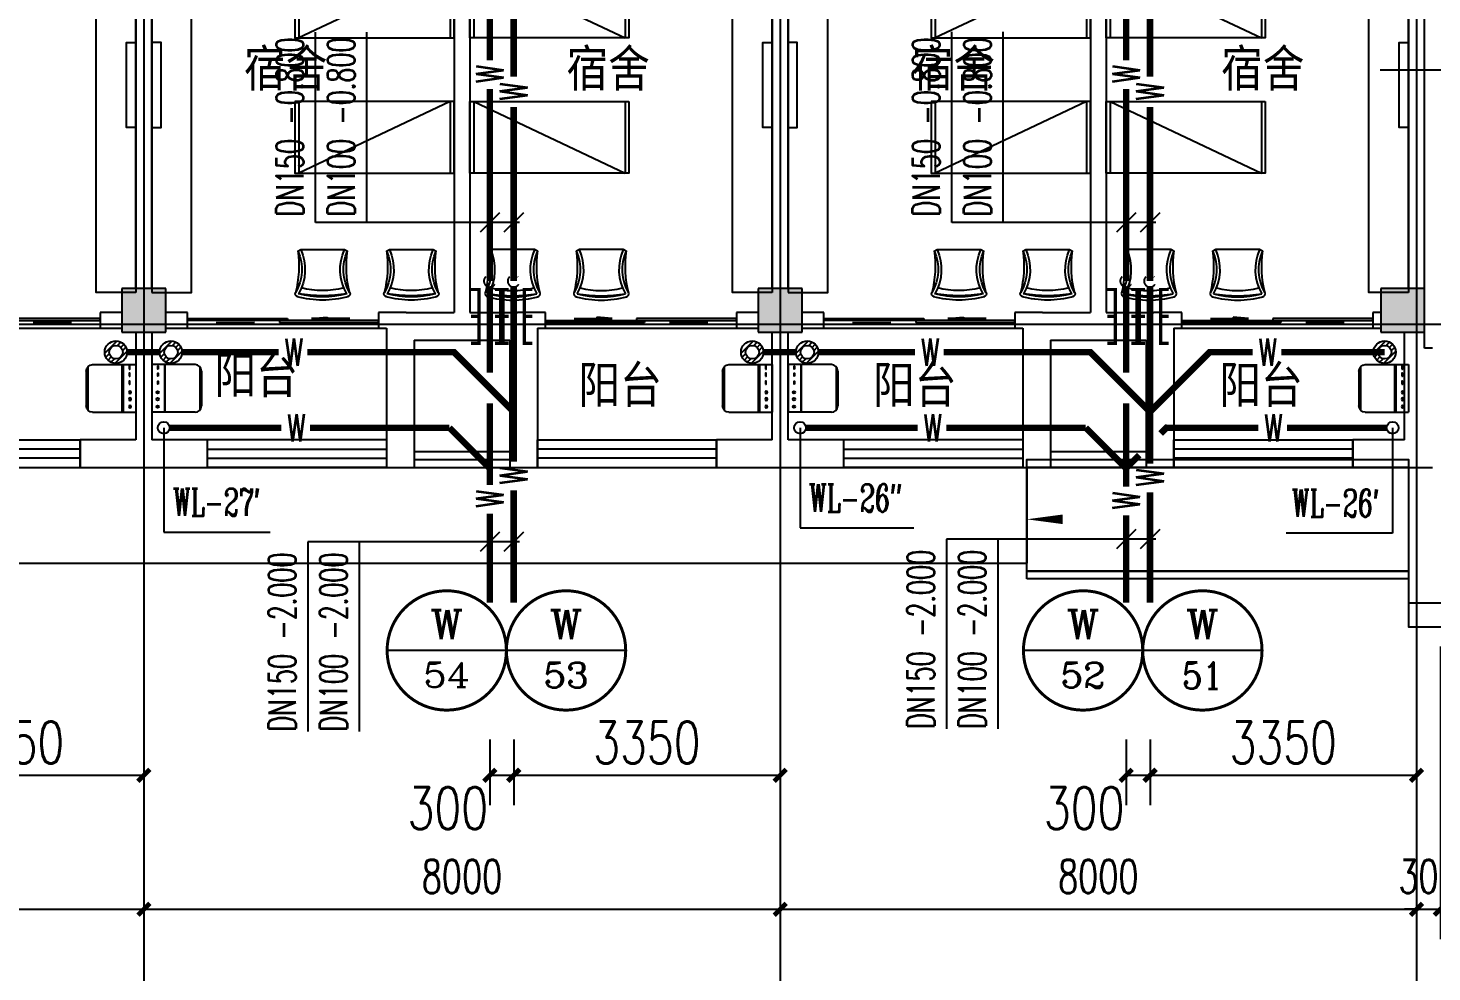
# Model space of a CAD drawing. Extents: x 0 to 2838408, y -923048 to 203859.
# Drawn here: x 2375762 to 2393411, y -275630 to -263770 of the extents above; entities that cross this region are included whole.
import ezdxf
from ezdxf.enums import TextEntityAlignment as Align

# ---------------------------------------------------------------- set-up
doc = ezdxf.new("R2010")
doc.units = 0
doc.header["$LTSCALE"] = 1000
doc.linetypes.add('DASH', pattern=[0.35, 0.25, -0.1])
doc.layers.add('A-ANNO-IDEN', color=3, linetype='Continuous', lineweight=0)
for name, color, linetype in [('A-Fixt', 81, 'Continuous'), ('AXIS', 3, 'Continuous'), ('COLUMN', 9, 'Continuous'), ('DIM_污水', 3, 'Continuous'), ('DIM_消防', 3, 'Continuous'), ('DOTE', 8, 'Continuous'), ('E2-栏杆', 92, 'Continuous'), ('E2-楼梯、坡道', 52, 'Continuous'), ('EQUIP_地漏', 7, 'Continuous'), ('GROUND', 2, 'Continuous'), ('PIPE-污水', 2, 'DASH'), ('PUB_HATCH', 8, 'Continuous'), ('PUB_TEXT', 7, 'Continuous'), ('TEXT_污水', 7, 'Continuous'), ('TWT_DIM', 3, 'Continuous'), ('VALVE_污水', 7, 'Continuous'), ('VPIPE-污水', 2, 'Continuous'), ('WALL', 9, 'Continuous'), ('WINDOW', 4, 'Continuous'), ('XREF', 8, 'Continuous'), ('配景', 3, 'Continuous')]:
    doc.layers.add(name, color=color, linetype=linetype)
doc.styles.add('_TCH_DIM_T3', font='SIMPLEX', dxfattribs={"width": 0.75, "bigfont": 'HZTXT'})
doc.styles.add('_TWT_CIRCLE', font='COMPLEX', dxfattribs={"width": 1.1, "height": 2.3, "bigfont": 'HZTXT'})
doc.styles.add('_TWT_PIPEDN', font='SIMPLEX', dxfattribs={"width": 0.8, "height": 2.3, "bigfont": 'HZTXT'})
doc.styles.add('_TWT_PIPETEXT', font='SIMPLEX', dxfattribs={"width": 0.8, "height": 2.3, "bigfont": 'HZTXT'})
doc.styles.add('_TWT_SERIAL', font='COMPLEX', dxfattribs={"width": 0.8, "height": 2.3, "bigfont": 'HZTXT'})
doc.styles.add('A_DIM_T3', font='SIMPLEX', dxfattribs={"width": 0.7, "bigfont": 'HZ'})
doc.styles.get("Standard").update_dxf_attribs({"font": 'geniso.shx', "bigfont": 'hztxt.shx'})
doc.dimstyles.new('_TCH_ARCH&&150', dxfattribs={"dimtxt": 420, "dimasz": 150, "dimexe": 375, "dimexo": 450, "dimgap": 202.5, "dimtad": 1, "dimdec": 0, "dimzin": 0, "dimdsep": 46, "dimtxsty": 'A_DIM_T3', "dimblk": 'ARCHTICK', "dimcen": 0.09, "dimclrt": 7, "dimazin": 2, "dimtfac": 1, "dimtdec": 0, "dimtix": 1, "dimtmove": 2, "dimatfit": 3, "dimfxl": 150, "dimtolj": 1, "dimtzin": 0, "dimarcsym": 0})
doc.dimstyles.new('_TWT_ARCH&&150', dxfattribs={"dimtxt": 525, "dimasz": 150, "dimexe": 375, "dimexo": 450, "dimgap": 150, "dimtad": 1, "dimdec": 0, "dimzin": 0, "dimdsep": 46, "dimtxsty": '_TCH_DIM_T3', "dimblk": 'ARCHTICK', "dimcen": 0.09, "dimclrt": 7, "dimazin": 2, "dimtfac": 1, "dimtdec": 0, "dimtix": 1, "dimtmove": 2, "dimatfit": 3, "dimfxl": 1, "dimtolj": 1, "dimtzin": 0, "dimarcsym": 0})

# ---------------------------------------------------------------- blocks, each defined once
blk = doc.blocks.new('单人床')
at = {"layer": 'A-Fixt'}
for p, q in [((47774, 13973), (48674, 13973)), ((47774, 12073), (48674, 13973)), ((47774, 12073), (48674, 12073))]:
    blk.add_line(p, q, dxfattribs=at)
blk.add_lwpolyline([(47774, 14023), (48674, 14023), (48674, 12023), (47774, 12023), (47774, 14023)], dxfattribs=at)
blk = doc.blocks.new('CH_AP01')
for p, q in [((-311, 17), (-275, 0)), ((-275, 0), (275, 0)), ((275, 0), (311, 17))]:
    blk.add_line(p, q)
for centre, radius, start, end in [((-307, 555), 37.8, 100.1859, 202.8359), ((-1658, 202), 1360, 352.1659, 14.4283), ((-824, 250), 563, 335.5038, 31.0903), ((0, -579), 1213, 74.7104, 105.2896), ((0, -579), 1173, 75.0287, 104.9713), ((0, -1278), 1857, 80.611, 99.389), ((-824, 250), 603, 335.5038, 30.2691), ((824, 250), 603, 149.7309, 204.4962), ((824, 250), 563, 148.9097, 204.4962), ((1658, 202), 1360, 165.5717, 187.8341), ((307, 555), 37.8, 337.1641, 79.8141), ((0, -579), 1093, 75.8767, 104.1233)]:
    blk.add_arc(centre, radius, start, end)
blk = doc.blocks.new('A$C61295E98')
at = {"color": 3}
for p, q in [((544, 598), (0, 598)), ((0, 598), (0, 0)), ((161, 598), (161, 0)), ((170, 0), (170, 598)), ((603, 572), (603, 26)), ((624, 518), (624, 80)), ((544, 0), (0, 0))]:
    blk.add_line(p, q, dxfattribs=at)
for points in [[(82, 540), (75, 540), (75, 577), (82, 577)], [(82, 453), (75, 453), (75, 490), (82, 490)], [(82, 353), (75, 353), (75, 389), (82, 389)]]:
    blk.add_lwpolyline(points, close=True, dxfattribs=at)
for centre in [(74, 250), (74, 164), (74, 71)]:
    blk.add_circle(centre, 15.7, dxfattribs=at)
for centre, start, end in [((544, 518), 360, 90), ((544, 80), 270, 0)]:
    blk.add_arc(centre, 80, start, end, dxfattribs=at)
blk = doc.blocks.new('宿舍')
at = {"layer": 'A-Fixt'}
for p, q in [((47854, 13802), (48354, 15702)), ((48354, 13802), (47854, 15702)), ((47854, 13802), (48354, 13802))]:
    blk.add_line(p, q, dxfattribs=at)
for points in [[(47854, 8602), (48354, 8602), (48354, 15702), (47854, 15702)], [(47854, 10676), (47970, 10676), (47970, 11743), (47854, 11743)]]:
    blk.add_lwpolyline(points, close=True, dxfattribs=at)
at = {"xscale": -1, "rotation": 90}
for p in [(63677, 60475), (63677, 58775)]:
    blk.add_blockref('单人床', p, dxfattribs=at)
at = {"layer": 'A-Fixt', "xscale": -1, "rotation": 180}
for p in [(50002, 9140), (51117, 9140)]:
    blk.add_blockref('CH_AP01', p, dxfattribs=at)
at = {"layer": '配景', "color": 252}
blk.add_blockref('A$C61295E98', (47854, 7097), dxfattribs=at)
blk = doc.blocks.new('_ArchTick')
at = {"color": 0, "linetype": 'ByBlock', "const_width": 0.4}
blk.add_lwpolyline([(-0.5, -0.5), (0.5, 0.5)], dxfattribs=at)
blk = doc.blocks.new('*D839')
at = {"layer": 'AXIS', "color": 0, "lineweight": -2, "transparency": 16777216}
for p, q in [((2369217, -271542), (2369217, -275217)), ((2377217, -271542), (2377217, -275217)), ((2369217, -274842), (2377217, -274842))]:
    blk.add_line(p, q, dxfattribs=at)
at = {"layer": 'Defpoints', "color": 0, "transparency": 16777216}
for p in [(2369217, -271092), (2377217, -271092), (2377217, -274842)]:
    blk.add_point(p, dxfattribs=at)
at = {"layer": 'AXIS', "color": 0, "lineweight": -2, "transparency": 16777216, "xscale": 150, "yscale": 150, "zscale": 150, "rotation": 180}
blk.add_blockref('_ArchTick', (2369217, -274842), dxfattribs=at)
at = {"layer": 'AXIS', "color": 0, "lineweight": -2, "transparency": 16777216, "xscale": 150, "yscale": 150, "zscale": 150}
blk.add_blockref('_ArchTick', (2377217, -274842), dxfattribs=at)
at = {"layer": 'AXIS', "color": 7, "transparency": 16777216, "insert": (2373217, -274430), "char_height": 420, "attachment_point": 5, "style": 'A_DIM_T3'}
blk.add_mtext('\\A1;8000', dxfattribs=at)
blk = doc.blocks.new('*D840')
at = {"layer": 'AXIS', "color": 0, "lineweight": -2, "transparency": 16777216}
for p, q in [((2377217, -271542), (2377217, -275217)), ((2385217, -271542), (2385217, -275217)), ((2377217, -274842), (2385217, -274842))]:
    blk.add_line(p, q, dxfattribs=at)
at = {"layer": 'Defpoints', "color": 0, "transparency": 16777216}
for p in [(2377217, -271092), (2385217, -271092), (2385217, -274842)]:
    blk.add_point(p, dxfattribs=at)
at = {"layer": 'AXIS', "color": 0, "lineweight": -2, "transparency": 16777216, "xscale": 150, "yscale": 150, "zscale": 150, "rotation": 180}
blk.add_blockref('_ArchTick', (2377217, -274842), dxfattribs=at)
at = {"layer": 'AXIS', "color": 0, "lineweight": -2, "transparency": 16777216, "xscale": 150, "yscale": 150, "zscale": 150}
blk.add_blockref('_ArchTick', (2385217, -274842), dxfattribs=at)
at = {"layer": 'AXIS', "color": 7, "transparency": 16777216, "insert": (2381217, -274430), "char_height": 420, "attachment_point": 5, "style": 'A_DIM_T3'}
blk.add_mtext('\\A1;8000', dxfattribs=at)
blk = doc.blocks.new('*D841')
at = {"layer": 'AXIS', "color": 0, "lineweight": -2, "transparency": 16777216}
for p, q in [((2385217, -271542), (2385217, -275217)), ((2393217, -271542), (2393217, -275217)), ((2385217, -274842), (2393217, -274842))]:
    blk.add_line(p, q, dxfattribs=at)
at = {"layer": 'Defpoints', "color": 0, "transparency": 16777216}
for p in [(2385217, -271092), (2393217, -271092), (2393217, -274842)]:
    blk.add_point(p, dxfattribs=at)
at = {"layer": 'AXIS', "color": 0, "lineweight": -2, "transparency": 16777216, "xscale": 150, "yscale": 150, "zscale": 150, "rotation": 180}
blk.add_blockref('_ArchTick', (2385217, -274842), dxfattribs=at)
at = {"layer": 'AXIS', "color": 0, "lineweight": -2, "transparency": 16777216, "xscale": 150, "yscale": 150, "zscale": 150}
blk.add_blockref('_ArchTick', (2393217, -274842), dxfattribs=at)
at = {"layer": 'AXIS', "color": 7, "transparency": 16777216, "insert": (2389217, -274430), "char_height": 420, "attachment_point": 5, "style": 'A_DIM_T3'}
blk.add_mtext('\\A1;8000', dxfattribs=at)
blk = doc.blocks.new('*D842')
at = {"layer": 'AXIS', "color": 0, "lineweight": -2, "transparency": 16777216}
for p, q in [((2393217, -271542), (2393217, -275217)), ((2393517, -271542), (2393517, -275217)), ((2393217, -274842), (2393067, -274842)), ((2393217, -274842), (2393517, -274842)), ((2393517, -274842), (2393667, -274842))]:
    blk.add_line(p, q, dxfattribs=at)
at = {"layer": 'Defpoints', "color": 0, "transparency": 16777216}
for p in [(2393217, -271092), (2393517, -271092), (2393517, -274842)]:
    blk.add_point(p, dxfattribs=at)
at = {"layer": 'AXIS', "color": 0, "lineweight": -2, "transparency": 16777216, "xscale": 150, "yscale": 150, "zscale": 150}
blk.add_blockref('_ArchTick', (2393217, -274842), dxfattribs=at)
at = {"layer": 'AXIS', "color": 0, "lineweight": -2, "transparency": 16777216, "xscale": 150, "yscale": 150, "zscale": 150, "rotation": 180}
blk.add_blockref('_ArchTick', (2393517, -274842), dxfattribs=at)
at = {"layer": 'AXIS', "color": 7, "transparency": 16777216, "insert": (2393367, -274430), "char_height": 420, "attachment_point": 5, "style": 'A_DIM_T3'}
blk.add_mtext('\\A1;300', dxfattribs=at)
blk = doc.blocks.new('$WINLIB2D$00000001')
at = {"color": 0}
for points in [[(-0.5, 0.5), (-0.5, -0.5)], [(-0.5, 0.5), (0.5, 0.5)], [(0.5, -0.5), (0.5, 0.5)], [(0.5, 0.1667), (-0.5, 0.1667)], [(0.5, -0.1667), (-0.5, -0.1667)], [(-0.5, -0.5), (0.5, -0.5)]]:
    blk.add_lwpolyline(points, dxfattribs=at)
blk = doc.blocks.new('$DorLib2D$00000131')
at = {"color": 0, "linetype": 'Continuous'}
for p, q in [((0.15, 0.125), (0.2319, 0.1973)), ((0.2319, 0.1973), (0.2319, 0.125)), ((-0.5, 0.125), (-0.5, 0)), ((0.0192, 0.125), (-0.5, 0.125)), ((0.0192, 0), (0.0192, 0.125)), ((0.35, 0.125), (0.15, 0.125)), ((-0.5, 0), (0.0192, 0)), ((-0.024, 0), (0.5, 0)), ((-0.024, -0.125), (-0.024, 0)), ((0.5, 0), (0.5, -0.125)), ((-0.35, -0.125), (-0.15, -0.125)), ((-0.2319, -0.1973), (-0.2319, -0.125)), ((-0.15, -0.125), (-0.2319, -0.1973)), ((0.5, -0.125), (-0.024, -0.125))]:
    blk.add_line(p, q, dxfattribs=at)
blk = doc.blocks.new('*D3340')
at = {"layer": 'Defpoints', "color": 0, "transparency": 16777216}
for p in [(2389867, -272259), (2393217, -272259), (2393217, -273159)]:
    blk.add_point(p, dxfattribs=at)
at = {"layer": 'TWT_DIM', "color": 0, "lineweight": -2, "transparency": 16777216}
for p, q in [((2389867, -272709), (2389867, -273534)), ((2393217, -272709), (2393217, -273534)), ((2389867, -273159), (2393217, -273159))]:
    blk.add_line(p, q, dxfattribs=at)
at = {"layer": 'TWT_DIM', "color": 0, "lineweight": -2, "transparency": 16777216, "xscale": 150, "yscale": 150, "zscale": 150, "rotation": 180}
blk.add_blockref('_ArchTick', (2389867, -273159), dxfattribs=at)
at = {"layer": 'TWT_DIM', "color": 0, "lineweight": -2, "transparency": 16777216, "xscale": 150, "yscale": 150, "zscale": 150}
blk.add_blockref('_ArchTick', (2393217, -273159), dxfattribs=at)
at = {"layer": 'TWT_DIM', "color": 7, "transparency": 16777216, "insert": (2391542, -272747), "char_height": 525, "attachment_point": 5, "style": '_TCH_DIM_T3'}
blk.add_mtext('\\A1;3350', dxfattribs=at)
blk = doc.blocks.new('*D3341')
at = {"layer": 'Defpoints', "color": 0, "transparency": 16777216}
for p in [(2389567, -272259), (2389867, -272259), (2389867, -273159)]:
    blk.add_point(p, dxfattribs=at)
at = {"layer": 'TWT_DIM', "color": 0, "lineweight": -2, "transparency": 16777216}
for p, q in [((2389567, -272709), (2389567, -273534)), ((2389867, -272709), (2389867, -273534)), ((2389567, -273159), (2389867, -273159))]:
    blk.add_line(p, q, dxfattribs=at)
at = {"layer": 'TWT_DIM', "color": 0, "lineweight": -2, "transparency": 16777216, "xscale": 150, "yscale": 150, "zscale": 150, "rotation": 180}
blk.add_blockref('_ArchTick', (2389567, -273159), dxfattribs=at)
at = {"layer": 'TWT_DIM', "color": 0, "lineweight": -2, "transparency": 16777216, "xscale": 150, "yscale": 150, "zscale": 150}
blk.add_blockref('_ArchTick', (2389867, -273159), dxfattribs=at)
at = {"layer": 'TWT_DIM', "color": 7, "transparency": 16777216, "insert": (2389039, -273572), "char_height": 525, "attachment_point": 5, "style": '_TCH_DIM_T3'}
blk.add_mtext('\\A1;300', dxfattribs=at)
blk = doc.blocks.new('*D3342')
at = {"layer": 'Defpoints', "color": 0, "transparency": 16777216}
for p in [(2381867, -272259), (2385217, -272259), (2385217, -273159)]:
    blk.add_point(p, dxfattribs=at)
at = {"layer": 'TWT_DIM', "color": 0, "lineweight": -2, "transparency": 16777216}
for p, q in [((2381867, -272709), (2381867, -273534)), ((2385217, -272709), (2385217, -273534)), ((2381867, -273159), (2385217, -273159))]:
    blk.add_line(p, q, dxfattribs=at)
at = {"layer": 'TWT_DIM', "color": 0, "lineweight": -2, "transparency": 16777216, "xscale": 150, "yscale": 150, "zscale": 150, "rotation": 180}
blk.add_blockref('_ArchTick', (2381867, -273159), dxfattribs=at)
at = {"layer": 'TWT_DIM', "color": 0, "lineweight": -2, "transparency": 16777216, "xscale": 150, "yscale": 150, "zscale": 150}
blk.add_blockref('_ArchTick', (2385217, -273159), dxfattribs=at)
at = {"layer": 'TWT_DIM', "color": 7, "transparency": 16777216, "insert": (2383542, -272747), "char_height": 525, "attachment_point": 5, "style": '_TCH_DIM_T3'}
blk.add_mtext('\\A1;3350', dxfattribs=at)
blk = doc.blocks.new('*D3343')
at = {"layer": 'Defpoints', "color": 0, "transparency": 16777216}
for p in [(2381567, -272259), (2381867, -272259), (2381867, -273159)]:
    blk.add_point(p, dxfattribs=at)
at = {"layer": 'TWT_DIM', "color": 0, "lineweight": -2, "transparency": 16777216}
for p, q in [((2381567, -272709), (2381567, -273534)), ((2381867, -272709), (2381867, -273534)), ((2381567, -273159), (2381867, -273159))]:
    blk.add_line(p, q, dxfattribs=at)
at = {"layer": 'TWT_DIM', "color": 0, "lineweight": -2, "transparency": 16777216, "xscale": 150, "yscale": 150, "zscale": 150, "rotation": 180}
blk.add_blockref('_ArchTick', (2381567, -273159), dxfattribs=at)
at = {"layer": 'TWT_DIM', "color": 0, "lineweight": -2, "transparency": 16777216, "xscale": 150, "yscale": 150, "zscale": 150}
blk.add_blockref('_ArchTick', (2381867, -273159), dxfattribs=at)
at = {"layer": 'TWT_DIM', "color": 7, "transparency": 16777216, "insert": (2381039, -273572), "char_height": 525, "attachment_point": 5, "style": '_TCH_DIM_T3'}
blk.add_mtext('\\A1;300', dxfattribs=at)
blk = doc.blocks.new('*D3344')
at = {"layer": 'Defpoints', "color": 0, "transparency": 16777216}
for p in [(2373867, -272259), (2377217, -272259), (2377217, -273159)]:
    blk.add_point(p, dxfattribs=at)
at = {"layer": 'TWT_DIM', "color": 0, "lineweight": -2, "transparency": 16777216}
for p, q in [((2373867, -272709), (2373867, -273534)), ((2377217, -272709), (2377217, -273534)), ((2373867, -273159), (2377217, -273159))]:
    blk.add_line(p, q, dxfattribs=at)
at = {"layer": 'TWT_DIM', "color": 0, "lineweight": -2, "transparency": 16777216, "xscale": 150, "yscale": 150, "zscale": 150, "rotation": 180}
blk.add_blockref('_ArchTick', (2373867, -273159), dxfattribs=at)
at = {"layer": 'TWT_DIM', "color": 0, "lineweight": -2, "transparency": 16777216, "xscale": 150, "yscale": 150, "zscale": 150}
blk.add_blockref('_ArchTick', (2377217, -273159), dxfattribs=at)
at = {"layer": 'TWT_DIM', "color": 7, "transparency": 16777216, "insert": (2375542, -272747), "char_height": 525, "attachment_point": 5, "style": '_TCH_DIM_T3'}
blk.add_mtext('\\A1;3350', dxfattribs=at)
blk = doc.blocks.new('$VALVE$00000547')
at = {"const_width": 30}
for points in [[(0, 100), (-250, 100), (-250, 175)], [(0, 100), (0, 175)], [(0, 100), (250, 100), (250, 175)], [(-250, -175), (-250, -100), (0, -100)], [(0, -175), (0, -100)], [(250, -175), (250, -100), (0, -100)]]:
    blk.add_lwpolyline(points, dxfattribs=at)
blk = doc.blocks.new('$TwtSys$00000543')
for p, q in [((-94, -9), (9, 94)), ((-9, -94), (94, 9)), ((12, 55), (42, 84)), ((40, 40), (66, 66)), ((55, 12), (84, 42)), ((-84, -42), (-55, -12)), ((-66, -66), (-40, -40)), ((-42, -84), (-12, -55))]:
    blk.add_line(p, q)
for radius in [94, 56.4]:
    blk.add_circle((0, 0), radius)
blk = doc.blocks.new('1F1')
at = {"layer": 'PUB_HATCH'}
for points in [[(2377491.7, -267042.2), (2376941.7, -267042.2), (2376941.7, -267592.2), (2377491.7, -267592.2)], [(2385491.7, -267042.2), (2384941.7, -267042.2), (2384941.7, -267592.2), (2385491.7, -267592.2)], [(2393316.7, -267042.2), (2392766.7, -267042.2), (2392766.7, -267592.2), (2393316.7, -267592.2)]]:
    blk.add_hatch(color=256, dxfattribs=at).paths.add_polyline_path(points)
at = {"layer": 'A-ANNO-IDEN'}
blk.add_lwpolyline([(2393350.3, -269942.2, 0, 0, 0), (2388316.7, -269942.2, 0, 120, 0), (2388766.7, -269942.2, 0, 0, 0)], format="xyseb", dxfattribs=at)
at = {"layer": 'AXIS'}
for p, q in [((2377216.7, -271092.2), (2377216.7, -277092.2)), ((2385216.7, -271092.2), (2385216.7, -277092.2)), ((2393216.7, -271092.2), (2393216.7, -277092.2))]:
    blk.add_line(p, q, dxfattribs=at)
at = {"layer": 'COLUMN'}
for p, q in [((2377491.7, -267042.2), (2376941.7, -267042.2)), ((2376941.7, -267042.2), (2376941.7, -267592.2)), ((2377491.7, -267592.2), (2377491.7, -267042.2)), ((2385491.7, -267042.2), (2384941.7, -267042.2)), ((2384941.7, -267042.2), (2384941.7, -267592.2)), ((2385491.7, -267592.2), (2385491.7, -267042.2)), ((2393316.7, -267042.2), (2392766.7, -267042.2)), ((2392766.7, -267042.2), (2392766.7, -267592.2)), ((2393316.7, -267592.2), (2393316.7, -267042.2)), ((2376941.7, -267592.2), (2377491.7, -267592.2)), ((2384941.7, -267592.2), (2385491.7, -267592.2)), ((2392766.7, -267592.2), (2393316.7, -267592.2))]:
    blk.add_line(p, q, dxfattribs=at)
at = {"layer": 'DOTE'}
for p, q in [((2377216.7, -187892.2), (2377216.7, -271092.2)), ((2385216.7, -187892.2), (2385216.7, -271092.2)), ((2393216.7, -187892.2), (2393216.7, -271092.2)), ((2392758.5, -264292.2), (2405723.1, -264292.2)), ((2343216.7, -267492.2), (2453916.7, -267492.2))]:
    blk.add_line(p, q, dxfattribs=at)
at = {"layer": 'E2-栏杆'}
for points in [[(2380616.7, -269092.2), (2381816.7, -269092.2)], [(2388616.7, -269092.2), (2389816.7, -269092.2)], [(2380616.7, -269192.2), (2381816.7, -269192.2)], [(2388616.7, -269192.2), (2389816.7, -269192.2)]]:
    blk.add_lwpolyline(points, dxfattribs=at)
at = {"layer": 'E2-楼梯、坡道'}
for points in [[(2388316.7, -269292.2), (2388316.7, -269192.2), (2393116.7, -269192.2), (2393116.7, -269292.2)], [(2393116.7, -270592.2), (2388316.7, -270592.2), (2388316.7, -269292.2), (2393116.7, -269292.2)], [(2388316.7, -270692.2), (2388316.7, -270592.2), (2393116.7, -270592.2), (2393116.7, -270692.2)]]:
    blk.add_lwpolyline(points, close=True, dxfattribs=at)
for points in [[(2393116.7, -270692.2), (2393116.7, -270992.2), (2404716.7, -270992.2), (2404716.7, -270692.2)], [(2393116.7, -270992.2), (2393116.7, -271292.2), (2404716.7, -271292.2), (2404716.7, -270692.2)]]:
    blk.add_lwpolyline(points, dxfattribs=at)
at = {"layer": 'GROUND'}
for p, q in [((2344916.7, -269292.2), (2388316.7, -269292.2)), ((2388316.7, -269292.2), (2388316.7, -270492.2)), ((2343716.7, -270492.2), (2388316.7, -270492.2))]:
    blk.add_line(p, q, dxfattribs=at)
at = {"layer": 'WALL'}
for p, q in [((2377116.7, -267042.2), (2377116.7, -262392.2)), ((2377316.7, -267042.2), (2377316.7, -262392.2)), ((2381116.7, -262392.2), (2381116.7, -267342.2)), ((2381316.7, -262392.2), (2381316.7, -267342.2)), ((2385116.7, -267042.2), (2385116.7, -262392.2)), ((2385316.7, -267042.2), (2385316.7, -262392.2)), ((2389116.7, -262392.2), (2389116.7, -267342.2)), ((2389316.7, -262392.2), (2389316.7, -267342.2)), ((2393116.7, -267042.2), (2393116.7, -262392.2)), ((2393316.7, -267042.2), (2393316.7, -262392.2)), ((2376941.7, -267342.2), (2376666.7, -267342.2)), ((2376666.7, -267342.2), (2376666.7, -267542.2)), ((2377766.7, -267342.2), (2377491.7, -267342.2)), ((2377766.7, -267542.2), (2377766.7, -267342.2)), ((2380516.7, -267342.2), (2380166.7, -267342.2)), ((2380166.7, -267342.2), (2380166.7, -267542.2)), ((2380516.7, -267342.2), (2381116.7, -267342.2)), ((2381316.7, -267342.2), (2381916.7, -267342.2)), ((2382266.7, -267342.2), (2381916.7, -267342.2)), ((2382266.7, -267542.2), (2382266.7, -267342.2)), ((2384941.7, -267342.2), (2384666.7, -267342.2)), ((2384666.7, -267342.2), (2384666.7, -267542.2)), ((2385766.7, -267342.2), (2385491.7, -267342.2)), ((2385766.7, -267542.2), (2385766.7, -267342.2)), ((2388516.7, -267342.2), (2388166.7, -267342.2)), ((2388166.7, -267342.2), (2388166.7, -267542.2)), ((2388516.7, -267342.2), (2389116.7, -267342.2)), ((2389316.7, -267342.2), (2389916.7, -267342.2)), ((2390266.7, -267342.2), (2389916.7, -267342.2)), ((2390266.7, -267542.2), (2390266.7, -267342.2)), ((2392766.7, -267342.2), (2392666.7, -267342.2)), ((2392666.7, -267342.2), (2392666.7, -267542.2)), ((2376666.7, -267542.2), (2376941.7, -267542.2)), ((2377491.7, -267542.2), (2377766.7, -267542.2)), ((2380166.7, -267542.2), (2380266.7, -267542.2)), ((2380266.7, -267542.2), (2380266.7, -268942.2)), ((2382166.7, -267542.2), (2382266.7, -267542.2)), ((2382166.7, -267542.2), (2382166.7, -268942.2)), ((2384666.7, -267542.2), (2384941.7, -267542.2)), ((2385491.7, -267542.2), (2385766.7, -267542.2)), ((2388166.7, -267542.2), (2388266.7, -267542.2)), ((2388266.7, -267542.2), (2388266.7, -268942.2)), ((2390166.7, -267542.2), (2390266.7, -267542.2)), ((2390166.7, -267542.2), (2390166.7, -268942.2)), ((2392666.7, -267542.2), (2392766.7, -267542.2)), ((2377116.7, -267592.2), (2377116.7, -268942.2)), ((2377316.7, -267592.2), (2377316.7, -268942.2)), ((2380616.7, -267692.2), (2381216.7, -267692.2)), ((2380616.7, -267692.2), (2380616.7, -269292.2)), ((2381216.7, -267692.2), (2381816.7, -267692.2)), ((2381816.7, -267692.2), (2381816.7, -269292.2)), ((2385116.7, -268942.2), (2385116.7, -267592.2)), ((2385316.7, -268942.2), (2385316.7, -267592.2)), ((2388616.7, -267692.2), (2389216.7, -267692.2)), ((2388616.7, -267692.2), (2388616.7, -269292.2)), ((2389216.7, -267692.2), (2389816.7, -267692.2)), ((2389816.7, -267692.2), (2389816.7, -269292.2)), ((2393066.7, -267792.2), (2393066.7, -267592.2)), ((2393316.7, -267792.2), (2393316.7, -267592.2)), ((2393066.7, -268942.2), (2393066.7, -267792.2)), ((2393416.7, -267792.2), (2393316.7, -267792.2)), ((2377116.7, -268942.2), (2376416.7, -268942.2)), ((2376416.7, -268942.2), (2376416.7, -269292.2)), ((2378016.7, -268942.2), (2377316.7, -268942.2)), ((2378016.7, -269292.2), (2378016.7, -268942.2)), ((2380266.7, -268942.2), (2380266.7, -269292.2)), ((2382166.7, -269292.2), (2382166.7, -268942.2)), ((2385116.7, -268942.2), (2384416.7, -268942.2)), ((2384416.7, -268942.2), (2384416.7, -269292.2)), ((2386016.7, -268942.2), (2385316.7, -268942.2)), ((2386016.7, -269292.2), (2386016.7, -268942.2)), ((2388266.7, -268942.2), (2388266.7, -269292.2)), ((2390166.7, -269292.2), (2390166.7, -268942.2)), ((2393066.7, -268942.2), (2392416.7, -268942.2)), ((2392416.7, -268942.2), (2392416.7, -269292.2)), ((2376416.7, -269292.2), (2377216.7, -269292.2)), ((2377216.7, -269292.2), (2378016.7, -269292.2)), ((2380266.7, -269292.2), (2380616.7, -269292.2)), ((2381816.7, -269292.2), (2382166.7, -269292.2)), ((2384416.7, -269292.2), (2385216.7, -269292.2)), ((2385216.7, -269292.2), (2386016.7, -269292.2)), ((2388266.7, -269292.2), (2388616.7, -269292.2)), ((2389816.7, -269292.2), (2390166.7, -269292.2)), ((2392416.7, -269292.2), (2393416.7, -269292.2))]:
    blk.add_line(p, q, dxfattribs=at)
at = {"layer": 'WINDOW'}
for p, q in [((2374266.7, -267542.2), (2376666.7, -267542.2)), ((2377766.7, -267542.2), (2380166.7, -267542.2)), ((2382266.7, -267542.2), (2384666.7, -267542.2)), ((2385766.7, -267542.2), (2388166.7, -267542.2)), ((2390266.7, -267542.2), (2392666.7, -267542.2))]:
    blk.add_line(p, q, dxfattribs=at)
at = {"xscale": -1}
for p in [(2424970.6, -275693.9), (2432970.6, -275693.9), (2440970.6, -275693.9)]:
    blk.add_blockref('宿舍', p, dxfattribs=at)
for p in [(2329462.9, -275693.9), (2337462.9, -275693.9)]:
    blk.add_blockref('宿舍', p)
at = {"layer": 'WINDOW'}
for name, p, xscale, yscale, zscale in [('$DorLib2D$00000131', (2375466.7, -267442.2), 2400, -200, 2400), ('$DorLib2D$00000131', (2378966.7, -267442.2), -2400, -200, -2400), ('$DorLib2D$00000131', (2383466.7, -267442.2), 2400, -200, 2400), ('$DorLib2D$00000131', (2386966.7, -267442.2), -2400, -200, -2400), ('$DorLib2D$00000131', (2391466.7, -267442.2), 2400, -200, 2400), ('$WINLIB2D$00000001', (2375291.7, -269117.2), 2249.999999993481, 350, 2249.999999993481), ('$WINLIB2D$00000001', (2379141.7, -269117.2), -2249.999999993481, 350, -2249.999999993481), ('$WINLIB2D$00000001', (2383291.7, -269117.2), 2249.999999993481, 350, 2249.999999993481), ('$WINLIB2D$00000001', (2387141.7, -269117.2), -2249.999999993481, 350, -2249.999999993481), ('$WINLIB2D$00000001', (2391291.7, -269117.2), 2249.999999993481, 350, 2249.999999993481)]:
    blk.add_blockref(name, p, dxfattribs=dict(at, xscale=xscale, yscale=yscale, zscale=zscale))
at = {"layer": 'PUB_TEXT'}
for s, p in [('宿舍', (2378475.3, -264556)), ('宿舍', (2382529.7, -264556)), ('宿舍', (2386869.2, -264556)), ('宿舍', (2390759.2, -264556)), ('阳台', (2378105, -268408.1)), ('阳台', (2382680.7, -268530.2)), ('阳台', (2386384.5, -268530.2)), ('阳台', (2390737.8, -268530.2))]:
    blk.add_text(s, height=525, dxfattribs=at).set_placement(p)
at = {"layer": 'AXIS'}
for p1, p2, picture, middle in [((2369216.7, -271092.2), (2377216.7, -271092.2), '*D839', (2373216.7, -274429.7)), ((2377216.7, -271092.2), (2385216.7, -271092.2), '*D840', (2381216.7, -274429.7)), ((2385216.7, -271092.2), (2393216.7, -271092.2), '*D841', (2389216.7, -274429.7)), ((2393216.7, -271092.2), (2393516.7, -271092.2), '*D842', (2393366.7, -274429.7))]:
    dim = blk.add_aligned_dim(p1=p1, p2=p2, distance=-3750, dimstyle='_TCH_ARCH&&150', dxfattribs=at)
    dim.commit()
    dim.dimension.update_dxf_attribs({"geometry": picture, "text_midpoint": middle})

msp = doc.modelspace()

# ---------------------------------------------------------------- hatches: boundary and pattern name
at = {"layer": 'PIPE-污水'}
for points in [[(2381116.7, -267842.2), (2381116.7, -267800.9), (2381133.8, -267800.9)], [(2381116.7, -267842.2), (2381145.9, -267813), (2381133.8, -267800.9)], [(2389116.7, -267842.2), (2389116.7, -267800.9), (2389133.8, -267800.9)], [(2389116.7, -267842.2), (2389145.9, -267813), (2389133.8, -267800.9)], [(2390616.7, -267842.2), (2390587.6, -267813), (2390599.7, -267800.9)], [(2390616.7, -267842.2), (2390616.7, -267800.9), (2390599.7, -267800.9)], [(2390074.3, -268792.2), (2390074.3, -268750.9), (2390057.2, -268750.9)]]:
    msp.add_hatch(color=256, dxfattribs=at).paths.add_polyline_path(points)
at = {"layer": 'PIPE-污水', "linetype": 'ByBlock'}
msp.add_hatch(color=256, dxfattribs=at).paths.add_polyline_path([(2390074.3, -268792.2), (2390045.1, -268763), (2390057.2, -268750.9)])

# ---------------------------------------------------------------- linework, layer by layer
at = {"layer": 'DIM_污水'}
for p, q in [((2379374.6, -266212), (2379374.6, -263821.9)), ((2380019.6, -266212), (2380019.6, -263821.9)), ((2387374.6, -266212), (2387374.6, -263816.1)), ((2388019.6, -266212), (2388019.6, -263816.1)), ((2381688.7, -266090), (2381444.8, -266333.9)), ((2381988.7, -266090), (2381744.8, -266333.9)), ((2389688.7, -266090), (2389444.8, -266333.9)), ((2389988.7, -266090), (2389744.8, -266333.9)), ((2380019.6, -266212), (2379374.6, -266212)), ((2381941.7, -266212), (2380019.6, -266212)), ((2388019.6, -266212), (2387374.6, -266212)), ((2389941.7, -266212), (2388019.6, -266212))]:
    msp.add_line(p, q, dxfattribs=at)
at = {"layer": 'DIM_污水', "linetype": 'ByBlock'}
for p, q in [((2377466.7, -268792.2), (2377466.7, -270102.4)), ((2385466.7, -268792.2), (2385466.7, -270051.4)), ((2392916.7, -268792.2), (2392916.7, -270114.6)), ((2377466.7, -270102.4), (2378805.4, -270102.4)), ((2381688.7, -270103.2), (2381444.8, -270347.2)), ((2381988.7, -270103.2), (2381744.8, -270347.2)), ((2385466.7, -270051.4), (2386896.1, -270051.4)), ((2387953.9, -270192), (2387308.9, -270192)), ((2387308.9, -270192), (2387308.9, -272575.7)), ((2389941.7, -270192), (2387953.9, -270192)), ((2387953.9, -270192), (2387953.9, -272575.7)), ((2389688.7, -270070), (2389444.8, -270313.9)), ((2389988.7, -270070), (2389744.8, -270313.9)), ((2392916.7, -270114.6), (2391578.1, -270114.6)), ((2379924.2, -270225.2), (2379279.2, -270225.2)), ((2379279.2, -270225.2), (2379279.2, -272609)), ((2381941.7, -270225.2), (2379924.2, -270225.2)), ((2379924.2, -270225.2), (2379924.2, -272609))]:
    msp.add_line(p, q, dxfattribs=at)
at = {"layer": 'DIM_消防'}
for p, q in [((2381775.4, -271590.3), (2380275.4, -271590.3)), ((2383275.4, -271590.3), (2381775.4, -271590.3)), ((2389775.4, -271590.3), (2388275.4, -271590.3)), ((2391275.4, -271590.3), (2389775.4, -271590.3))]:
    msp.add_line(p, q, dxfattribs=at)
at = {"layer": 'DIM_消防', "const_width": 37.5}
for points in [[(2381775.4, -271590.3, 1), (2380275.4, -271590.3, 1)], [(2383275.4, -271590.3, 1), (2381775.4, -271590.3, 1)], [(2389775.4, -271590.3, 1), (2388275.4, -271590.3, 1)], [(2391275.4, -271590.3, 1), (2389775.4, -271590.3, 1)]]:
    msp.add_lwpolyline(points, format="xyb", close=True, dxfattribs=at)
at = {"layer": 'PIPE-污水', "ltscale": 1.5, "const_width": 82.5}
for points in [[(2381566.7, -260642.2), (2381566.7, -264172.8)], [(2389566.7, -260642.2), (2389566.7, -264172.8)], [(2381866.7, -262205.8), (2381866.7, -264381.8)], [(2389866.7, -262205.8), (2389866.7, -264381.8)], [(2381566.7, -264533.1), (2381566.7, -266948.1)], [(2389566.7, -264533.1), (2389566.7, -266948.1)], [(2381866.7, -264763.2), (2381866.7, -266948.1)], [(2389866.7, -264763.2), (2389866.7, -266948.1)], [(2381566.7, -267023.1), (2381566.7, -268100.9)], [(2381866.7, -267023.1), (2381866.7, -268592.2)], [(2389566.7, -267023.1), (2389566.7, -268100.9)], [(2389866.7, -267023.1), (2389866.7, -268592.2)], [(2377416.9, -267842.2), (2377007.7, -267842.2)], [(2378914.1, -267842.2), (2377698.9, -267842.2)], [(2381116.7, -267842.2), (2379274.3, -267842.2)], [(2381116.7, -267842.2), (2381866.7, -268592.2)], [(2385416.9, -267842.2), (2385007.7, -267842.2)], [(2386914.1, -267842.2), (2385698.9, -267842.2)], [(2389116.7, -267842.2), (2387274.3, -267842.2)], [(2389116.7, -267842.2), (2389866.7, -268592.2)], [(2389866.7, -268592.2), (2390616.7, -267842.2)], [(2391156.9, -267842.2), (2390616.7, -267842.2)], [(2392816.7, -267842.2), (2391517.2, -267842.2)], [(2381566.7, -268483.4), (2381566.7, -269299.8)], [(2389566.7, -268483.4), (2389566.7, -269299.8)], [(2381866.7, -268592.2), (2381866.7, -269218.8)], [(2389866.7, -268592.2), (2389866.7, -269242.4)], [(2378946.5, -268792.2), (2377541.7, -268792.2)], [(2381059.2, -268792.2), (2379306.8, -268792.2)], [(2381059.2, -268792.2), (2381566.7, -269299.8)], [(2386946.5, -268792.2), (2385541.7, -268792.2)], [(2389059.2, -268792.2), (2387306.8, -268792.2)], [(2389059.2, -268792.2), (2389566.7, -269299.8)], [(2390074.3, -268792.2), (2391229.7, -268792.2)], [(2391590, -268792.2), (2392841.7, -268792.2)], [(2381566.7, -269299.8), (2381566.7, -269509.9)], [(2389566.7, -269299.8), (2389566.7, -269533.5)], [(2381866.7, -269579.1), (2381866.7, -270990.9)], [(2389866.7, -269602.7), (2389866.7, -270990.9)], [(2381566.7, -269870.2), (2381566.7, -270990.9)], [(2389566.7, -269893.8), (2389566.7, -270990.9)]]:
    msp.add_lwpolyline(points, dxfattribs=at)
at = {"layer": 'PIPE-污水', "linetype": 'ByBlock', "ltscale": 1.5, "const_width": 82.5}
for points in [[(2390002, -268864.5), (2390074.3, -268792.2)], [(2389566.7, -269299.8), (2389731.5, -269135)]]:
    msp.add_lwpolyline(points, dxfattribs=at)
at = {"layer": 'PIPE-污水'}
for centre in [(2381566.7, -266948.1), (2381866.7, -266948.1), (2389566.7, -266948.1), (2389866.7, -266948.1)]:
    msp.add_arc(centre, 75, 135, 45, dxfattribs=at)
at = {"layer": 'VPIPE-污水'}
for centre in [(2377466.7, -268792.2), (2385466.7, -268792.2), (2392916.7, -268792.2), (2392916.7, -268792.2)]:
    msp.add_circle(centre, 75, dxfattribs=at)

# ---------------------------------------------------------------- block references
at = {"layer": 'EQUIP_地漏', "linetype": 'ByBlock', "xscale": 1.5, "yscale": 1.5, "zscale": 1.5}
for p in [(2376866.7, -267842.2), (2377557.9, -267842.2), (2384866.7, -267842.2), (2385557.9, -267842.2), (2392816.7, -267842.2)]:
    msp.add_blockref('$TwtSys$00000543', p, dxfattribs=at)
at = {"layer": 'VALVE_污水', "xscale": 1.35, "yscale": 1.35, "zscale": 1.35}
for p, rotation in [((2381566.7, -267392.2), 270), ((2381866.7, -267392.2), 270.0000000000066), ((2389566.7, -267392.2), 270), ((2389866.7, -267392.2), 270.0000000000066)]:
    msp.add_blockref('$VALVE$00000547', p, dxfattribs=dict(at, rotation=rotation))
at = {"layer": 'XREF'}
msp.add_blockref('1F1', (0, 0), dxfattribs=at)

# ---------------------------------------------------------------- texts
at = {"layer": 'DIM_污水', "color": 7, "style": '_TWT_PIPEDN', "width": 0.64}
for s, p in [('-0.800', (2379224.6, -264984.8)), ('-0.800', (2379869.6, -264984.8)), ('-0.800', (2387224.6, -264984.8)), ('-0.800', (2387869.6, -264984.8)), ('DN150', (2379224.6, -266137)), ('DN100', (2379869.6, -266137)), ('DN150', (2387224.6, -266137)), ('DN100', (2387869.6, -266137))]:
    msp.add_text(s, height=345, rotation=90, dxfattribs=at).set_placement(p)
at = {"layer": 'DIM_污水', "color": 7, "linetype": 'ByBlock', "style": '_TWT_SERIAL', "width": 0.64}
for s, p in [("WL-26''", (2385575.9, -269847.7)), ("WL-27'", (2377579.8, -269898.7)), ("WL-26'", (2391647.1, -269910.9))]:
    msp.add_text(s, height=345, dxfattribs=at).set_placement(p)
at = {"layer": 'DIM_污水', "color": 7, "linetype": 'ByBlock', "style": '_TWT_PIPEDN', "width": 0.64}
for s, p in [('-2.000', (2387158.9, -271423.5)), ('-2.000', (2387803.9, -271423.5)), ('-2.000', (2379129.2, -271456.8)), ('-2.000', (2379774.2, -271456.8)), ('DN150', (2379129.2, -272609)), ('DN100', (2379774.2, -272609)), ('DN150', (2387158.9, -272575.7)), ('DN100', (2387803.9, -272575.7))]:
    msp.add_text(s, height=345, rotation=90, dxfattribs=at).set_placement(p)
at = {"layer": 'DIM_消防', "color": 7, "style": '_TWT_CIRCLE'}
for s, height, p, p2 in [('W', 362.4, (2380816.6, -271447.1), (2381234.2, -271447.1)), ('W', 362.4, (2382316.6, -271447.1), (2382734.2, -271447.1)), ('W', 362.4, (2388816.6, -271447.1), (2389234.2, -271447.1)), ('W', 362.4, (2390316.6, -271447.1), (2390734.2, -271447.1)), ('54', 310.6, (2380732.6, -272052.9), (2381318.3, -272052.9)), ('53', 317.96, (2382242.3, -272058.9), (2382808.5, -272058.9)), ('52', 317.96, (2388742.3, -272058.9), (2389308.5, -272058.9)), ('51', 336.64, (2390269.7, -272074.3), (2390781.1, -272074.3))]:
    msp.add_text(s, height=height, dxfattribs=at).set_placement(p, p2, align=Align.FIT)
at = {"layer": 'TEXT_污水', "style": '_TWT_PIPETEXT', "width": 0.64}
for p in [(2381739.2, -264458.1), (2389739.2, -264458.1), (2382039.2, -264677.6), (2390039.2, -264677.6), (2382039.2, -269504.1), (2390039.2, -269527.7), (2381739.2, -269795.2), (2389739.2, -269818.8)]:
    msp.add_text('W', height=345, rotation=90, dxfattribs=at).set_placement(p)
at = {"layer": 'TEXT_污水', "linetype": 'ByBlock', "style": '_TWT_PIPETEXT', "width": 0.64}
for p in [(2378989.1, -268014.7), (2386989.1, -268014.7), (2391231.9, -268014.7), (2379021.5, -268964.7), (2387021.5, -268964.7), (2391304.7, -268964.7)]:
    msp.add_text('W', height=345, dxfattribs=at).set_placement(p)

# ---------------------------------------------------------------- dimensions: what is measured, and where the dimension line sits
at = {"layer": 'TWT_DIM'}
for p1, p2, picture, middle in [((2373866.7, -272258.5), (2377216.7, -272258.5), '*D3344', (2375541.7, -272746.5)), ((2381866.7, -272258.5), (2385216.7, -272258.5), '*D3342', (2383541.7, -272746.5)), ((2389866.7, -272258.5), (2393216.7, -272258.5), '*D3340', (2391541.7, -272746.5))]:
    dim = msp.add_aligned_dim(p1=p1, p2=p2, distance=-900.5, dimstyle='_TWT_ARCH&&150', dxfattribs=at)
    dim.commit()
    dim.dimension.update_dxf_attribs({"geometry": picture, "text_midpoint": middle})
for base, p1, p2, picture, middle in [((2381866.7, -273159), (2381566.7, -272258.5), (2381866.7, -272258.5), '*D3343', (2381038.7, -273571.5)), ((2389866.7, -273159), (2389566.7, -272258.5), (2389866.7, -272258.5), '*D3341', (2389038.7, -273571.5))]:
    dim = msp.add_linear_dim(base=base, p1=p1, p2=p2, angle=0, dimstyle='_TWT_ARCH&&150', dxfattribs=at)
    dim.commit()
    dim.dimension.update_dxf_attribs({"geometry": picture, "text_midpoint": middle, "dimtype": 129})

doc.saveas('drawing.dxf')
